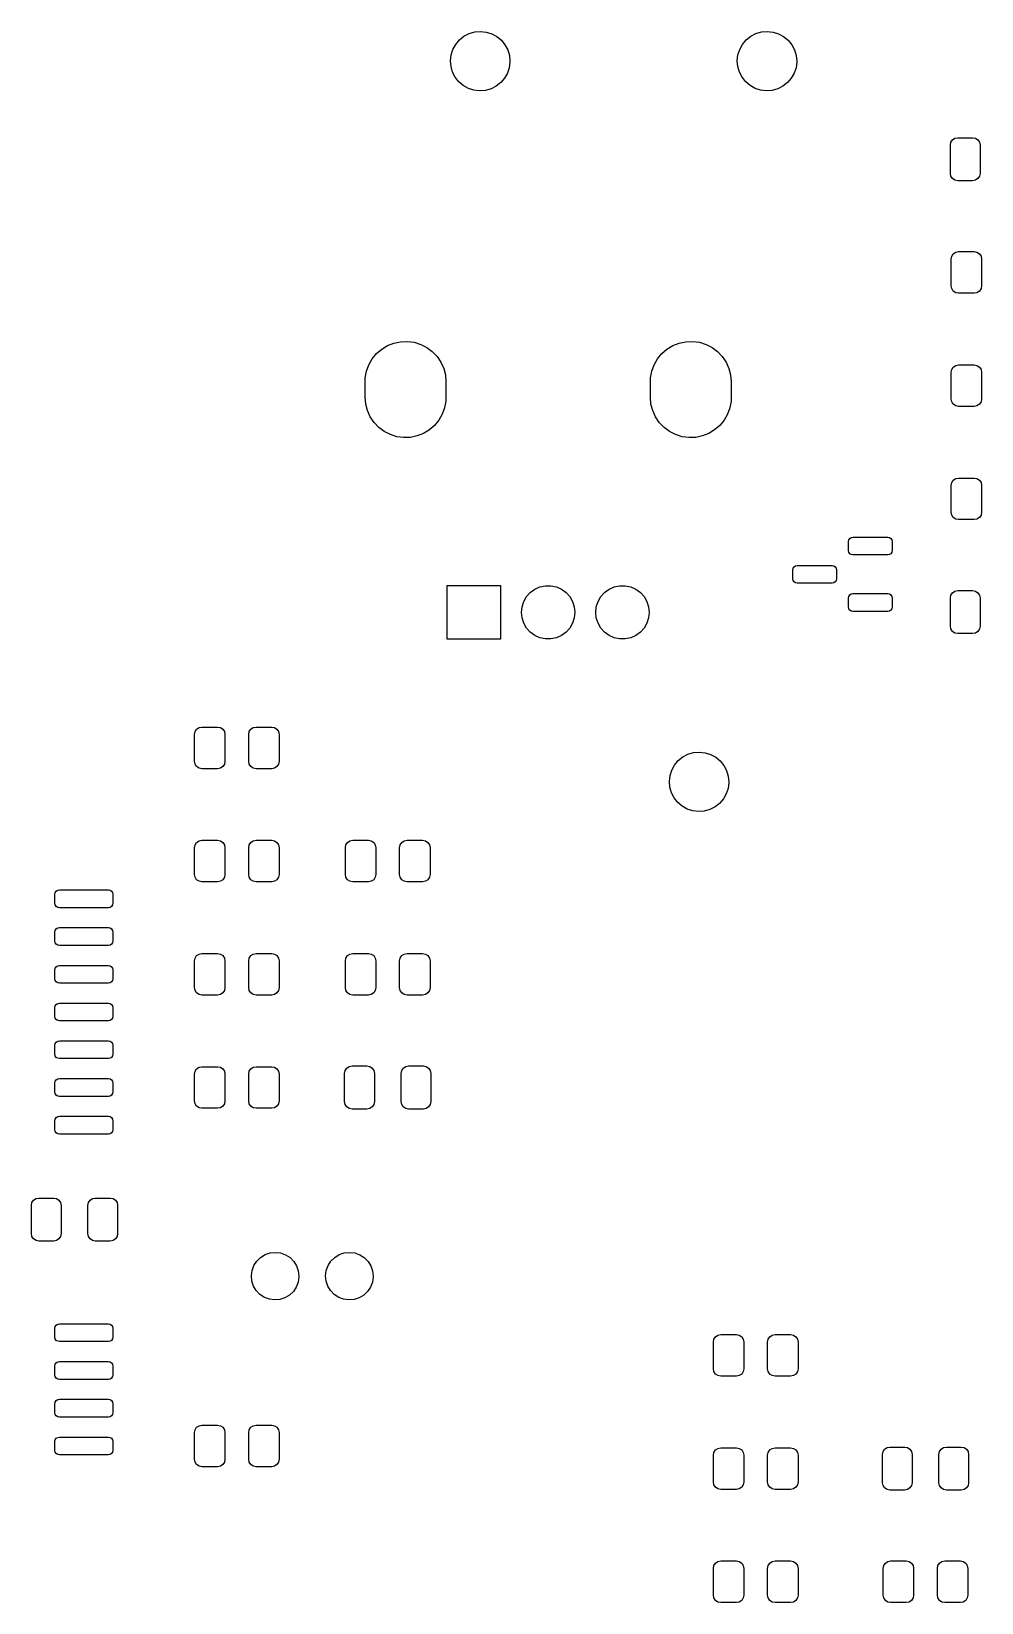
# Model space of a CAD drawing. Extents: x 125 to 290, y -245 to -37.
# Drawn here: x 215.5 to 247.5, y -89.5 to -36.6 of the extents above; entities that cross this region are included whole.
import ezdxf

# ---------------------------------------------------------------- set-up
doc = ezdxf.new("R2010")
doc.units = 0
doc.layers.add('BLACK', color=7, linetype='CONTINUOUS')

msp = doc.modelspace()

# ---------------------------------------------------------------- linework, layer by layer
at = {"layer": 'BLACK', "linetype": 'CONTINUOUS'}
for p, q in [((229.807, -37.027), (229.932, -36.8775)), ((229.932, -36.8775), (230.084, -36.7552)), ((230.084, -36.7552), (230.257, -36.6648)), ((230.257, -36.6648), (230.445, -36.6097)), ((230.445, -36.6097), (230.639, -36.592)), ((230.639, -36.592), (230.833, -36.6124)), ((230.833, -36.6124), (231.02, -36.6701)), ((231.02, -36.6701), (231.191, -36.763)), ((231.191, -36.763), (231.342, -36.8874)), ((231.342, -36.8874), (231.465, -37.0386)), ((239.459, -37.027), (239.584, -36.8775)), ((239.584, -36.8775), (239.736, -36.7552)), ((239.736, -36.7552), (239.909, -36.6648)), ((239.909, -36.6648), (240.097, -36.6097)), ((240.097, -36.6097), (240.291, -36.592)), ((240.291, -36.592), (240.485, -36.6124)), ((240.485, -36.6124), (240.672, -36.6701)), ((240.672, -36.6701), (240.843, -36.763)), ((240.843, -36.763), (240.994, -36.8874)), ((240.994, -36.8874), (241.117, -37.0386)), ((229.632, -37.578), (229.654, -37.3841)), ((229.654, -37.3841), (229.713, -37.1981)), ((229.713, -37.1981), (229.807, -37.027)), ((231.465, -37.0386), (231.557, -37.2109)), ((231.557, -37.2109), (231.613, -37.3978)), ((231.613, -37.3978), (231.632, -37.592)), ((239.284, -37.578), (239.306, -37.3841)), ((239.306, -37.3841), (239.365, -37.1981)), ((239.365, -37.1981), (239.459, -37.027)), ((241.117, -37.0386), (241.209, -37.2109)), ((241.209, -37.2109), (241.265, -37.3978)), ((241.265, -37.3978), (241.284, -37.592)), ((229.648, -37.7725), (229.632, -37.578)), ((229.702, -37.9601), (229.648, -37.7725)), ((229.791, -38.1337), (229.702, -37.9601)), ((231.546, -37.9987), (231.449, -38.1684)), ((231.607, -37.8135), (231.546, -37.9987)), ((231.632, -37.6199), (231.607, -37.8135)), ((231.632, -37.592), (231.632, -37.6199)), ((239.3, -37.7725), (239.284, -37.578)), ((239.354, -37.9601), (239.3, -37.7725)), ((239.443, -38.1337), (239.354, -37.9601)), ((241.198, -37.9987), (241.101, -38.1684)), ((241.259, -37.8135), (241.198, -37.9987)), ((241.284, -37.6199), (241.259, -37.8135)), ((241.284, -37.592), (241.284, -37.6199)), ((229.913, -38.2867), (229.791, -38.1337)), ((230.061, -38.4131), (229.913, -38.2867)), ((230.232, -38.5084), (230.061, -38.4131)), ((230.417, -38.5687), (230.232, -38.5084)), ((230.611, -38.5918), (230.417, -38.5687)), ((230.806, -38.5768), (230.611, -38.5918)), ((230.994, -38.5243), (230.806, -38.5768)), ((231.168, -38.4363), (230.994, -38.5243)), ((231.322, -38.3162), (231.168, -38.4363)), ((231.449, -38.1684), (231.322, -38.3162)), ((239.565, -38.2867), (239.443, -38.1337)), ((239.713, -38.4131), (239.565, -38.2867)), ((239.884, -38.5084), (239.713, -38.4131)), ((240.069, -38.5687), (239.884, -38.5084)), ((240.263, -38.5918), (240.069, -38.5687)), ((240.458, -38.5768), (240.263, -38.5918)), ((240.646, -38.5243), (240.458, -38.5768)), ((240.82, -38.4363), (240.646, -38.5243)), ((240.974, -38.3162), (240.82, -38.4363)), ((241.101, -38.1684), (240.974, -38.3162)), ((246.527, -40.2422), (246.608, -40.188)), ((246.608, -40.188), (246.704, -40.169)), ((246.704, -40.169), (247.204, -40.169)), ((247.204, -40.169), (247.3, -40.188)), ((247.3, -40.188), (247.381, -40.2422)), ((246.454, -40.419), (246.473, -40.3233)), ((246.454, -41.369), (246.454, -40.419)), ((246.473, -40.3233), (246.527, -40.2422)), ((247.381, -40.2422), (247.435, -40.3233)), ((247.435, -40.3233), (247.454, -40.419)), ((247.454, -40.419), (247.454, -41.369)), ((246.473, -41.4647), (246.454, -41.369)), ((246.527, -41.5458), (246.473, -41.4647)), ((246.608, -41.6), (246.527, -41.5458)), ((246.704, -41.619), (246.608, -41.6)), ((247.204, -41.619), (246.704, -41.619)), ((247.3, -41.6), (247.204, -41.619)), ((247.381, -41.5458), (247.3, -41.6)), ((247.435, -41.4647), (247.381, -41.5458)), ((247.454, -41.369), (247.435, -41.4647)), ((246.479, -44.254), (246.498, -44.1583)), ((246.479, -45.154), (246.479, -44.254)), ((246.498, -44.1583), (246.552, -44.0772)), ((246.552, -44.0772), (246.633, -44.023)), ((246.633, -44.023), (246.729, -44.004)), ((246.729, -44.004), (247.254, -44.004)), ((247.254, -44.004), (247.35, -44.023)), ((247.35, -44.023), (247.431, -44.0772)), ((247.431, -44.0772), (247.485, -44.1583)), ((247.485, -44.1583), (247.504, -44.254)), ((247.504, -44.254), (247.504, -45.154)), ((246.498, -45.2497), (246.479, -45.154)), ((246.552, -45.3308), (246.498, -45.2497)), ((246.633, -45.385), (246.552, -45.3308)), ((246.729, -45.404), (246.633, -45.385)), ((247.254, -45.404), (246.729, -45.404)), ((247.35, -45.385), (247.254, -45.404)), ((247.431, -45.3308), (247.35, -45.385)), ((247.485, -45.2497), (247.431, -45.3308)), ((247.504, -45.154), (247.485, -45.2497)), ((227.727, -47.0814), (227.952, -47.0341)), ((227.952, -47.0341), (228.182, -47.0255)), ((228.182, -47.0255), (228.41, -47.0557)), ((228.41, -47.0557), (228.63, -47.1239)), ((237.327, -47.0814), (237.552, -47.0341)), ((237.552, -47.0341), (237.782, -47.0255)), ((237.782, -47.0255), (238.01, -47.0557)), ((238.01, -47.0557), (238.23, -47.1239)), ((226.997, -47.6137), (227.143, -47.4359)), ((227.143, -47.4359), (227.317, -47.2851)), ((227.317, -47.2851), (227.513, -47.1658)), ((227.513, -47.1658), (227.727, -47.0814)), ((228.63, -47.1239), (228.835, -47.2281)), ((228.835, -47.2281), (229.019, -47.3654)), ((229.019, -47.3654), (229.178, -47.5318)), ((229.178, -47.5318), (229.306, -47.7226)), ((236.597, -47.6137), (236.743, -47.4359)), ((236.743, -47.4359), (236.917, -47.2851)), ((236.917, -47.2851), (237.113, -47.1658)), ((237.113, -47.1658), (237.327, -47.0814)), ((238.23, -47.1239), (238.435, -47.2281)), ((238.435, -47.2281), (238.619, -47.3654)), ((238.619, -47.3654), (238.778, -47.5318)), ((238.778, -47.5318), (238.906, -47.7226)), ((226.764, -48.256), (226.805, -48.0297)), ((226.805, -48.0297), (226.883, -47.8135)), ((226.883, -47.8135), (226.997, -47.6137)), ((229.306, -47.7226), (229.401, -47.9323)), ((229.401, -47.9323), (229.459, -48.1549)), ((236.364, -48.256), (236.405, -48.0297)), ((236.405, -48.0297), (236.483, -47.8135)), ((236.483, -47.8135), (236.597, -47.6137)), ((238.906, -47.7226), (239.001, -47.9323)), ((239.001, -47.9323), (239.059, -48.1549)), ((246.479, -48.064), (246.498, -47.9683)), ((246.479, -48.964), (246.479, -48.064)), ((246.498, -47.9683), (246.552, -47.8872)), ((246.552, -47.8872), (246.633, -47.833)), ((246.633, -47.833), (246.729, -47.814)), ((246.729, -47.814), (247.254, -47.814)), ((247.254, -47.814), (247.35, -47.833)), ((247.35, -47.833), (247.431, -47.8872)), ((247.431, -47.8872), (247.485, -47.9683)), ((247.485, -47.9683), (247.504, -48.064)), ((247.504, -48.064), (247.504, -48.964)), ((226.758, -48.384), (226.764, -48.256)), ((226.758, -48.904), (226.758, -48.384)), ((229.459, -48.1549), (229.478, -48.384)), ((229.478, -48.384), (229.478, -48.904)), ((236.358, -48.384), (236.364, -48.256)), ((236.358, -48.904), (236.358, -48.384)), ((239.059, -48.1549), (239.078, -48.384)), ((239.078, -48.384), (239.078, -48.904)), ((226.777, -49.1331), (226.758, -48.904)), ((226.835, -49.3557), (226.777, -49.1331)), ((229.472, -49.032), (229.431, -49.2583)), ((229.478, -48.904), (229.472, -49.032)), ((236.377, -49.1331), (236.358, -48.904)), ((236.435, -49.3557), (236.377, -49.1331)), ((239.072, -49.032), (239.031, -49.2583)), ((239.078, -48.904), (239.072, -49.032)), ((246.498, -49.0597), (246.479, -48.964)), ((246.552, -49.1408), (246.498, -49.0597)), ((246.633, -49.195), (246.552, -49.1408)), ((247.431, -49.1408), (247.35, -49.195)), ((247.485, -49.0597), (247.431, -49.1408)), ((247.504, -48.964), (247.485, -49.0597)), ((226.93, -49.5654), (226.835, -49.3557)), ((227.058, -49.7562), (226.93, -49.5654)), ((229.239, -49.6743), (229.093, -49.8521)), ((229.353, -49.4745), (229.239, -49.6743)), ((229.431, -49.2583), (229.353, -49.4745)), ((236.53, -49.5654), (236.435, -49.3557)), ((236.658, -49.7562), (236.53, -49.5654)), ((238.839, -49.6743), (238.693, -49.8521)), ((238.953, -49.4745), (238.839, -49.6743)), ((239.031, -49.2583), (238.953, -49.4745)), ((246.729, -49.214), (246.633, -49.195)), ((247.254, -49.214), (246.729, -49.214)), ((247.35, -49.195), (247.254, -49.214)), ((227.217, -49.9226), (227.058, -49.7562)), ((227.401, -50.0599), (227.217, -49.9226)), ((227.606, -50.1641), (227.401, -50.0599)), ((227.826, -50.2323), (227.606, -50.1641)), ((228.054, -50.2625), (227.826, -50.2323)), ((228.509, -50.2066), (228.284, -50.2539)), ((228.723, -50.1222), (228.509, -50.2066)), ((228.919, -50.0029), (228.723, -50.1222)), ((229.093, -49.8521), (228.919, -50.0029)), ((236.817, -49.9226), (236.658, -49.7562)), ((237.001, -50.0599), (236.817, -49.9226)), ((237.206, -50.1641), (237.001, -50.0599)), ((237.426, -50.2323), (237.206, -50.1641)), ((237.654, -50.2625), (237.426, -50.2323)), ((238.109, -50.2066), (237.884, -50.2539)), ((238.323, -50.1222), (238.109, -50.2066)), ((238.519, -50.0029), (238.323, -50.1222)), ((238.693, -49.8521), (238.519, -50.0029)), ((228.284, -50.2539), (228.054, -50.2625)), ((237.884, -50.2539), (237.654, -50.2625)), ((246.479, -51.874), (246.498, -51.7783)), ((246.498, -51.7783), (246.552, -51.6972)), ((246.552, -51.6972), (246.633, -51.643)), ((246.633, -51.643), (246.729, -51.624)), ((246.729, -51.624), (247.254, -51.624)), ((247.254, -51.624), (247.35, -51.643)), ((247.35, -51.643), (247.431, -51.6972)), ((247.431, -51.6972), (247.485, -51.7783)), ((247.485, -51.7783), (247.504, -51.874)), ((246.479, -52.774), (246.479, -51.874)), ((247.504, -51.874), (247.504, -52.774)), ((246.498, -52.8697), (246.479, -52.774)), ((246.552, -52.9508), (246.498, -52.8697)), ((247.485, -52.8697), (247.431, -52.9508)), ((247.504, -52.774), (247.485, -52.8697)), ((246.633, -53.005), (246.552, -52.9508)), ((246.729, -53.024), (246.633, -53.005)), ((247.254, -53.024), (246.729, -53.024)), ((247.35, -53.005), (247.254, -53.024)), ((247.431, -52.9508), (247.35, -53.005)), ((243.024, -53.764), (243.035, -53.7066)), ((243.024, -54.064), (243.024, -53.764)), ((243.035, -53.7066), (243.068, -53.6579)), ((243.068, -53.6579), (243.117, -53.6254)), ((243.117, -53.6254), (243.174, -53.614)), ((243.174, -53.614), (244.349, -53.614)), ((244.349, -53.614), (244.406, -53.6254)), ((244.406, -53.6254), (244.455, -53.6579)), ((244.455, -53.6579), (244.488, -53.7066)), ((244.488, -53.7066), (244.499, -53.764)), ((244.499, -53.764), (244.499, -54.064)), ((243.035, -54.1214), (243.024, -54.064)), ((243.068, -54.1701), (243.035, -54.1214)), ((243.117, -54.2026), (243.068, -54.1701)), ((243.174, -54.214), (243.117, -54.2026)), ((244.349, -54.214), (243.174, -54.214)), ((244.406, -54.2026), (244.349, -54.214)), ((244.455, -54.1701), (244.406, -54.2026)), ((244.488, -54.1214), (244.455, -54.1701)), ((244.499, -54.064), (244.488, -54.1214)), ((241.149, -54.714), (241.16, -54.6566)), ((241.149, -55.014), (241.149, -54.714)), ((241.16, -54.6566), (241.193, -54.6079)), ((241.193, -54.6079), (241.242, -54.5754)), ((241.242, -54.5754), (241.299, -54.564)), ((241.299, -54.564), (242.474, -54.564)), ((242.474, -54.564), (242.531, -54.5754)), ((242.531, -54.5754), (242.58, -54.6079)), ((242.58, -54.6079), (242.613, -54.6566)), ((242.613, -54.6566), (242.624, -54.714)), ((242.624, -54.714), (242.624, -55.014)), ((229.518, -57.044), (229.518, -55.244)), ((229.518, -55.244), (231.318, -55.244)), ((231.318, -55.244), (231.318, -57.044)), ((232.19, -55.615), (232.316, -55.4752)), ((232.316, -55.4752), (232.468, -55.3646)), ((232.468, -55.3646), (232.64, -55.288)), ((232.64, -55.288), (232.824, -55.2489)), ((232.824, -55.2489), (233.012, -55.2489)), ((233.012, -55.2489), (233.196, -55.288)), ((233.196, -55.288), (233.368, -55.3646)), ((233.368, -55.3646), (233.52, -55.4752)), ((233.52, -55.4752), (233.646, -55.615)), ((234.69, -55.615), (234.816, -55.4752)), ((234.816, -55.4752), (234.968, -55.3646)), ((234.968, -55.3646), (235.14, -55.288)), ((235.14, -55.288), (235.324, -55.2489)), ((235.324, -55.2489), (235.512, -55.2489)), ((235.512, -55.2489), (235.696, -55.288)), ((235.696, -55.288), (235.868, -55.3646)), ((235.868, -55.3646), (236.02, -55.4752)), ((236.02, -55.4752), (236.146, -55.615)), ((241.16, -55.0714), (241.149, -55.014)), ((241.193, -55.1201), (241.16, -55.0714)), ((241.242, -55.1526), (241.193, -55.1201)), ((241.299, -55.164), (241.242, -55.1526)), ((242.474, -55.164), (241.299, -55.164)), ((242.531, -55.1526), (242.474, -55.164)), ((242.58, -55.1201), (242.531, -55.1526)), ((242.613, -55.0714), (242.58, -55.1201)), ((242.624, -55.014), (242.613, -55.0714)), ((243.117, -55.5254), (243.174, -55.514)), ((243.174, -55.514), (244.349, -55.514)), ((244.349, -55.514), (244.406, -55.5254)), ((246.473, -55.5633), (246.527, -55.4822)), ((246.527, -55.4822), (246.608, -55.428)), ((246.608, -55.428), (246.704, -55.409)), ((246.704, -55.409), (247.204, -55.409)), ((247.204, -55.409), (247.3, -55.428)), ((247.3, -55.428), (247.381, -55.4822)), ((247.381, -55.4822), (247.435, -55.5633)), ((232.018, -56.144), (232.038, -55.9569)), ((232.038, -55.9569), (232.096, -55.7779)), ((232.096, -55.7779), (232.19, -55.615)), ((233.646, -55.615), (233.74, -55.7779)), ((233.74, -55.7779), (233.798, -55.9569)), ((233.798, -55.9569), (233.818, -56.144)), ((234.518, -56.144), (234.538, -55.9569)), ((234.538, -55.9569), (234.596, -55.7779)), ((234.596, -55.7779), (234.69, -55.615)), ((236.146, -55.615), (236.24, -55.7779)), ((236.24, -55.7779), (236.298, -55.9569)), ((236.298, -55.9569), (236.318, -56.144)), ((243.024, -55.664), (243.035, -55.6066)), ((243.024, -55.964), (243.024, -55.664)), ((243.035, -56.0214), (243.024, -55.964)), ((243.035, -55.6066), (243.068, -55.5579)), ((243.068, -56.0701), (243.035, -56.0214)), ((243.068, -55.5579), (243.117, -55.5254)), ((244.406, -55.5254), (244.455, -55.5579)), ((244.455, -55.5579), (244.488, -55.6066)), ((244.488, -56.0214), (244.455, -56.0701)), ((244.488, -55.6066), (244.499, -55.664)), ((244.499, -55.964), (244.488, -56.0214)), ((244.499, -55.664), (244.499, -55.964)), ((246.454, -55.659), (246.473, -55.5633)), ((246.454, -56.609), (246.454, -55.659)), ((247.435, -55.5633), (247.454, -55.659)), ((247.454, -55.659), (247.454, -56.609)), ((232.038, -56.3311), (232.018, -56.144)), ((232.096, -56.5101), (232.038, -56.3311)), ((232.19, -56.673), (232.096, -56.5101)), ((233.74, -56.5101), (233.646, -56.673)), ((233.798, -56.3311), (233.74, -56.5101)), ((233.818, -56.144), (233.798, -56.3311)), ((234.538, -56.3311), (234.518, -56.144)), ((234.596, -56.5101), (234.538, -56.3311)), ((234.69, -56.673), (234.596, -56.5101)), ((236.24, -56.5101), (236.146, -56.673)), ((236.298, -56.3311), (236.24, -56.5101)), ((236.318, -56.144), (236.298, -56.3311)), ((243.117, -56.1026), (243.068, -56.0701)), ((243.174, -56.114), (243.117, -56.1026)), ((244.349, -56.114), (243.174, -56.114)), ((244.406, -56.1026), (244.349, -56.114)), ((244.455, -56.0701), (244.406, -56.1026)), ((231.318, -57.044), (229.518, -57.044)), ((232.316, -56.8128), (232.19, -56.673)), ((232.468, -56.9234), (232.316, -56.8128)), ((232.64, -57), (232.468, -56.9234)), ((232.824, -57.0391), (232.64, -57)), ((233.012, -57.0391), (232.824, -57.0391)), ((233.196, -57), (233.012, -57.0391)), ((233.368, -56.9234), (233.196, -57)), ((233.52, -56.8128), (233.368, -56.9234)), ((233.646, -56.673), (233.52, -56.8128)), ((234.816, -56.8128), (234.69, -56.673)), ((234.968, -56.9234), (234.816, -56.8128)), ((235.14, -57), (234.968, -56.9234)), ((235.324, -57.0391), (235.14, -57)), ((235.512, -57.0391), (235.324, -57.0391)), ((235.696, -57), (235.512, -57.0391)), ((235.868, -56.9234), (235.696, -57)), ((236.02, -56.8128), (235.868, -56.9234)), ((236.146, -56.673), (236.02, -56.8128)), ((246.473, -56.7047), (246.454, -56.609)), ((246.527, -56.7858), (246.473, -56.7047)), ((246.608, -56.84), (246.527, -56.7858)), ((246.704, -56.859), (246.608, -56.84)), ((247.204, -56.859), (246.704, -56.859)), ((247.3, -56.84), (247.204, -56.859)), ((247.381, -56.7858), (247.3, -56.84)), ((247.435, -56.7047), (247.381, -56.7858)), ((247.454, -56.609), (247.435, -56.7047)), ((221.014, -60.256), (221.033, -60.1603)), ((221.014, -61.156), (221.014, -60.256)), ((221.033, -60.1603), (221.087, -60.0792)), ((221.087, -60.0792), (221.168, -60.025)), ((221.168, -60.025), (221.264, -60.006)), ((221.264, -60.006), (221.789, -60.006)), ((221.789, -60.006), (221.885, -60.025)), ((221.885, -60.025), (221.966, -60.0792)), ((221.966, -60.0792), (222.02, -60.1603)), ((222.02, -60.1603), (222.039, -60.256)), ((222.039, -60.256), (222.039, -61.156)), ((222.839, -60.256), (222.858, -60.1603)), ((222.839, -61.156), (222.839, -60.256)), ((222.858, -60.1603), (222.912, -60.0792)), ((222.912, -60.0792), (222.993, -60.025)), ((222.993, -60.025), (223.089, -60.006)), ((223.089, -60.006), (223.614, -60.006)), ((223.614, -60.006), (223.71, -60.025)), ((223.71, -60.025), (223.791, -60.0792)), ((223.791, -60.0792), (223.845, -60.1603)), ((223.845, -60.1603), (223.864, -60.256)), ((223.864, -60.256), (223.864, -61.156)), ((221.033, -61.2517), (221.014, -61.156)), ((221.087, -61.3328), (221.033, -61.2517)), ((221.168, -61.387), (221.087, -61.3328)), ((221.966, -61.3328), (221.885, -61.387)), ((222.02, -61.2517), (221.966, -61.3328)), ((222.039, -61.156), (222.02, -61.2517)), ((222.858, -61.2517), (222.839, -61.156)), ((222.912, -61.3328), (222.858, -61.2517)), ((222.993, -61.387), (222.912, -61.3328)), ((223.791, -61.3328), (223.71, -61.387)), ((223.845, -61.2517), (223.791, -61.3328)), ((223.864, -61.156), (223.845, -61.2517)), ((237.079, -61.4551), (237.173, -61.284)), ((237.173, -61.284), (237.298, -61.1345)), ((237.298, -61.1345), (237.45, -61.0122)), ((237.45, -61.0122), (237.623, -60.9218)), ((237.623, -60.9218), (237.811, -60.8667)), ((237.811, -60.8667), (238.005, -60.849)), ((238.005, -60.849), (238.199, -60.8694)), ((238.199, -60.8694), (238.386, -60.9271)), ((238.386, -60.9271), (238.557, -61.02)), ((238.557, -61.02), (238.708, -61.1444)), ((238.708, -61.1444), (238.831, -61.2956)), ((238.831, -61.2956), (238.923, -61.4679)), ((221.264, -61.406), (221.168, -61.387)), ((221.789, -61.406), (221.264, -61.406)), ((221.885, -61.387), (221.789, -61.406)), ((223.089, -61.406), (222.993, -61.387)), ((223.614, -61.406), (223.089, -61.406)), ((223.71, -61.387), (223.614, -61.406)), ((236.998, -61.835), (237.02, -61.6411)), ((237.014, -62.0295), (236.998, -61.835)), ((237.02, -61.6411), (237.079, -61.4551)), ((238.923, -61.4679), (238.979, -61.6548)), ((238.979, -61.6548), (238.998, -61.849)), ((238.998, -61.849), (238.998, -61.8769)), ((237.068, -62.2171), (237.014, -62.0295)), ((237.157, -62.3907), (237.068, -62.2171)), ((237.279, -62.5437), (237.157, -62.3907)), ((238.912, -62.2557), (238.815, -62.4254)), ((238.973, -62.0705), (238.912, -62.2557)), ((238.998, -61.8769), (238.973, -62.0705)), ((237.427, -62.6701), (237.279, -62.5437)), ((237.598, -62.7654), (237.427, -62.6701)), ((237.783, -62.8257), (237.598, -62.7654)), ((237.977, -62.8488), (237.783, -62.8257)), ((238.172, -62.8338), (237.977, -62.8488)), ((238.36, -62.7813), (238.172, -62.8338)), ((238.534, -62.6933), (238.36, -62.7813)), ((238.688, -62.5732), (238.534, -62.6933)), ((238.815, -62.4254), (238.688, -62.5732)), ((221.014, -64.066), (221.033, -63.9703)), ((221.033, -63.9703), (221.087, -63.8892)), ((221.087, -63.8892), (221.168, -63.835)), ((221.168, -63.835), (221.264, -63.816)), ((221.264, -63.816), (221.789, -63.816)), ((221.789, -63.816), (221.885, -63.835)), ((221.885, -63.835), (221.966, -63.8892)), ((221.966, -63.8892), (222.02, -63.9703)), ((222.02, -63.9703), (222.039, -64.066)), ((222.839, -64.066), (222.858, -63.9703)), ((222.858, -63.9703), (222.912, -63.8892)), ((222.912, -63.8892), (222.993, -63.835)), ((222.993, -63.835), (223.089, -63.816)), ((223.089, -63.816), (223.614, -63.816)), ((223.614, -63.816), (223.71, -63.835)), ((223.71, -63.835), (223.791, -63.8892)), ((223.791, -63.8892), (223.845, -63.9703)), ((223.845, -63.9703), (223.864, -64.066)), ((226.094, -64.066), (226.113, -63.9703)), ((226.113, -63.9703), (226.167, -63.8892)), ((226.167, -63.8892), (226.248, -63.835)), ((226.248, -63.835), (226.344, -63.816)), ((226.344, -63.816), (226.869, -63.816)), ((226.869, -63.816), (226.965, -63.835)), ((226.965, -63.835), (227.046, -63.8892)), ((227.046, -63.8892), (227.1, -63.9703)), ((227.1, -63.9703), (227.119, -64.066)), ((227.919, -64.066), (227.938, -63.9703)), ((227.938, -63.9703), (227.992, -63.8892)), ((227.992, -63.8892), (228.073, -63.835)), ((228.073, -63.835), (228.169, -63.816)), ((228.169, -63.816), (228.694, -63.816)), ((228.694, -63.816), (228.79, -63.835)), ((228.79, -63.835), (228.871, -63.8892)), ((228.871, -63.8892), (228.925, -63.9703)), ((228.925, -63.9703), (228.944, -64.066)), ((221.014, -64.966), (221.014, -64.066)), ((222.039, -64.066), (222.039, -64.966)), ((222.839, -64.966), (222.839, -64.066)), ((223.864, -64.066), (223.864, -64.966)), ((226.094, -64.966), (226.094, -64.066)), ((227.119, -64.066), (227.119, -64.966)), ((227.919, -64.966), (227.919, -64.066)), ((228.944, -64.066), (228.944, -64.966)), ((221.033, -65.0617), (221.014, -64.966)), ((222.039, -64.966), (222.02, -65.0617)), ((222.858, -65.0617), (222.839, -64.966)), ((223.864, -64.966), (223.845, -65.0617)), ((226.113, -65.0617), (226.094, -64.966)), ((227.119, -64.966), (227.1, -65.0617)), ((227.938, -65.0617), (227.919, -64.966)), ((228.944, -64.966), (228.925, -65.0617)), ((216.33, -65.5786), (216.363, -65.5299)), ((216.363, -65.5299), (216.412, -65.4974)), ((216.412, -65.4974), (216.469, -65.486)), ((216.469, -65.486), (218.119, -65.486)), ((218.119, -65.486), (218.176, -65.4974)), ((218.176, -65.4974), (218.225, -65.5299)), ((218.225, -65.5299), (218.258, -65.5786)), ((221.087, -65.1428), (221.033, -65.0617)), ((221.168, -65.197), (221.087, -65.1428)), ((221.264, -65.216), (221.168, -65.197)), ((221.789, -65.216), (221.264, -65.216)), ((221.885, -65.197), (221.789, -65.216)), ((221.966, -65.1428), (221.885, -65.197)), ((222.02, -65.0617), (221.966, -65.1428)), ((222.912, -65.1428), (222.858, -65.0617)), ((222.993, -65.197), (222.912, -65.1428)), ((223.089, -65.216), (222.993, -65.197)), ((223.614, -65.216), (223.089, -65.216)), ((223.71, -65.197), (223.614, -65.216)), ((223.791, -65.1428), (223.71, -65.197)), ((223.845, -65.0617), (223.791, -65.1428)), ((226.167, -65.1428), (226.113, -65.0617)), ((226.248, -65.197), (226.167, -65.1428)), ((226.344, -65.216), (226.248, -65.197)), ((226.869, -65.216), (226.344, -65.216)), ((226.965, -65.197), (226.869, -65.216)), ((227.046, -65.1428), (226.965, -65.197)), ((227.1, -65.0617), (227.046, -65.1428)), ((227.992, -65.1428), (227.938, -65.0617)), ((228.073, -65.197), (227.992, -65.1428)), ((228.169, -65.216), (228.073, -65.197)), ((228.694, -65.216), (228.169, -65.216)), ((228.79, -65.197), (228.694, -65.216)), ((228.871, -65.1428), (228.79, -65.197)), ((228.925, -65.0617), (228.871, -65.1428)), ((216.319, -65.636), (216.33, -65.5786)), ((216.319, -65.936), (216.319, -65.636)), ((216.33, -65.9934), (216.319, -65.936)), ((216.363, -66.0421), (216.33, -65.9934)), ((216.412, -66.0746), (216.363, -66.0421)), ((216.469, -66.086), (216.412, -66.0746)), ((218.119, -66.086), (216.469, -66.086)), ((218.176, -66.0746), (218.119, -66.086)), ((218.225, -66.0421), (218.176, -66.0746)), ((218.258, -65.9934), (218.225, -66.0421)), ((218.258, -65.5786), (218.269, -65.636)), ((218.269, -65.936), (218.258, -65.9934)), ((218.269, -65.636), (218.269, -65.936)), ((216.319, -66.906), (216.33, -66.8486)), ((216.319, -67.206), (216.319, -66.906)), ((216.33, -66.8486), (216.363, -66.7999)), ((216.363, -66.7999), (216.412, -66.7674)), ((216.412, -66.7674), (216.469, -66.756)), ((216.469, -66.756), (218.119, -66.756)), ((218.119, -66.756), (218.176, -66.7674)), ((218.176, -66.7674), (218.225, -66.7999)), ((218.225, -66.7999), (218.258, -66.8486)), ((218.258, -66.8486), (218.269, -66.906)), ((218.269, -66.906), (218.269, -67.206)), ((216.33, -67.2634), (216.319, -67.206)), ((216.363, -67.3121), (216.33, -67.2634)), ((216.412, -67.3446), (216.363, -67.3121)), ((216.469, -67.356), (216.412, -67.3446)), ((218.119, -67.356), (216.469, -67.356)), ((218.176, -67.3446), (218.119, -67.356)), ((218.225, -67.3121), (218.176, -67.3446)), ((218.258, -67.2634), (218.225, -67.3121)), ((218.269, -67.206), (218.258, -67.2634)), ((221.087, -67.6992), (221.168, -67.645)), ((221.168, -67.645), (221.264, -67.626)), ((221.264, -67.626), (221.789, -67.626)), ((221.789, -67.626), (221.885, -67.645)), ((221.885, -67.645), (221.966, -67.6992)), ((222.912, -67.6992), (222.993, -67.645)), ((222.993, -67.645), (223.089, -67.626)), ((223.089, -67.626), (223.614, -67.626)), ((223.614, -67.626), (223.71, -67.645)), ((223.71, -67.645), (223.791, -67.6992)), ((226.167, -67.6992), (226.248, -67.645)), ((226.248, -67.645), (226.344, -67.626)), ((226.344, -67.626), (226.869, -67.626)), ((226.869, -67.626), (226.965, -67.645)), ((226.965, -67.645), (227.046, -67.6992)), ((227.992, -67.6992), (228.073, -67.645)), ((228.073, -67.645), (228.169, -67.626)), ((228.169, -67.626), (228.694, -67.626)), ((228.694, -67.626), (228.79, -67.645)), ((228.79, -67.645), (228.871, -67.6992)), ((216.319, -68.176), (216.33, -68.1186)), ((216.319, -68.476), (216.319, -68.176)), ((216.33, -68.1186), (216.363, -68.0699)), ((216.363, -68.0699), (216.412, -68.0374)), ((216.412, -68.0374), (216.469, -68.026)), ((216.469, -68.026), (218.119, -68.026)), ((218.119, -68.026), (218.176, -68.0374)), ((218.176, -68.0374), (218.225, -68.0699)), ((218.225, -68.0699), (218.258, -68.1186)), ((218.258, -68.1186), (218.269, -68.176)), ((218.269, -68.176), (218.269, -68.476)), ((221.014, -67.876), (221.033, -67.7803)), ((221.014, -68.776), (221.014, -67.876)), ((221.033, -67.7803), (221.087, -67.6992)), ((221.966, -67.6992), (222.02, -67.7803)), ((222.02, -67.7803), (222.039, -67.876)), ((222.039, -67.876), (222.039, -68.776)), ((222.839, -67.876), (222.858, -67.7803)), ((222.839, -68.776), (222.839, -67.876)), ((222.858, -67.7803), (222.912, -67.6992)), ((223.791, -67.6992), (223.845, -67.7803)), ((223.845, -67.7803), (223.864, -67.876)), ((223.864, -67.876), (223.864, -68.776)), ((226.094, -67.876), (226.113, -67.7803)), ((226.094, -68.776), (226.094, -67.876)), ((226.113, -67.7803), (226.167, -67.6992)), ((227.046, -67.6992), (227.1, -67.7803)), ((227.1, -67.7803), (227.119, -67.876)), ((227.119, -67.876), (227.119, -68.776)), ((227.919, -67.876), (227.938, -67.7803)), ((227.919, -68.776), (227.919, -67.876)), ((227.938, -67.7803), (227.992, -67.6992)), ((228.871, -67.6992), (228.925, -67.7803)), ((228.925, -67.7803), (228.944, -67.876)), ((228.944, -67.876), (228.944, -68.776)), ((216.33, -68.5334), (216.319, -68.476)), ((216.363, -68.5821), (216.33, -68.5334)), ((216.412, -68.6146), (216.363, -68.5821)), ((216.469, -68.626), (216.412, -68.6146)), ((218.119, -68.626), (216.469, -68.626)), ((218.176, -68.6146), (218.119, -68.626)), ((218.225, -68.5821), (218.176, -68.6146)), ((218.258, -68.5334), (218.225, -68.5821)), ((218.269, -68.476), (218.258, -68.5334)), ((221.033, -68.8717), (221.014, -68.776)), ((221.087, -68.9528), (221.033, -68.8717)), ((221.168, -69.007), (221.087, -68.9528)), ((221.264, -69.026), (221.168, -69.007)), ((221.789, -69.026), (221.264, -69.026)), ((221.885, -69.007), (221.789, -69.026)), ((221.966, -68.9528), (221.885, -69.007)), ((222.02, -68.8717), (221.966, -68.9528)), ((222.039, -68.776), (222.02, -68.8717)), ((222.858, -68.8717), (222.839, -68.776)), ((222.912, -68.9528), (222.858, -68.8717)), ((222.993, -69.007), (222.912, -68.9528)), ((223.089, -69.026), (222.993, -69.007)), ((223.614, -69.026), (223.089, -69.026)), ((223.71, -69.007), (223.614, -69.026)), ((223.791, -68.9528), (223.71, -69.007)), ((223.845, -68.8717), (223.791, -68.9528)), ((223.864, -68.776), (223.845, -68.8717)), ((226.113, -68.8717), (226.094, -68.776)), ((226.167, -68.9528), (226.113, -68.8717)), ((226.248, -69.007), (226.167, -68.9528)), ((226.344, -69.026), (226.248, -69.007)), ((226.869, -69.026), (226.344, -69.026)), ((226.965, -69.007), (226.869, -69.026)), ((227.046, -68.9528), (226.965, -69.007)), ((227.1, -68.8717), (227.046, -68.9528)), ((227.119, -68.776), (227.1, -68.8717)), ((227.938, -68.8717), (227.919, -68.776)), ((227.992, -68.9528), (227.938, -68.8717)), ((228.073, -69.007), (227.992, -68.9528)), ((228.169, -69.026), (228.073, -69.007)), ((228.694, -69.026), (228.169, -69.026)), ((228.79, -69.007), (228.694, -69.026)), ((228.871, -68.9528), (228.79, -69.007)), ((228.925, -68.8717), (228.871, -68.9528)), ((228.944, -68.776), (228.925, -68.8717)), ((216.319, -69.446), (216.33, -69.3886)), ((216.319, -69.746), (216.319, -69.446)), ((216.33, -69.8034), (216.319, -69.746)), ((216.33, -69.3886), (216.363, -69.3399)), ((216.363, -69.3399), (216.412, -69.3074)), ((216.412, -69.3074), (216.469, -69.296)), ((216.469, -69.296), (218.119, -69.296)), ((218.119, -69.296), (218.176, -69.3074)), ((218.176, -69.3074), (218.225, -69.3399)), ((218.225, -69.3399), (218.258, -69.3886)), ((218.258, -69.3886), (218.269, -69.446)), ((218.269, -69.746), (218.258, -69.8034)), ((218.269, -69.446), (218.269, -69.746)), ((216.363, -69.8521), (216.33, -69.8034)), ((216.412, -69.8846), (216.363, -69.8521)), ((216.469, -69.896), (216.412, -69.8846)), ((218.119, -69.896), (216.469, -69.896)), ((218.176, -69.8846), (218.119, -69.896)), ((218.225, -69.8521), (218.176, -69.8846)), ((218.258, -69.8034), (218.225, -69.8521)), ((216.319, -70.716), (216.33, -70.6586)), ((216.319, -71.016), (216.319, -70.716)), ((216.33, -70.6586), (216.363, -70.6099)), ((216.363, -70.6099), (216.412, -70.5774)), ((216.412, -70.5774), (216.469, -70.566)), ((216.469, -70.566), (218.119, -70.566)), ((218.119, -70.566), (218.176, -70.5774)), ((218.176, -70.5774), (218.225, -70.6099)), ((218.225, -70.6099), (218.258, -70.6586)), ((218.258, -70.6586), (218.269, -70.716)), ((218.269, -70.716), (218.269, -71.016)), ((216.33, -71.0734), (216.319, -71.016)), ((216.363, -71.1221), (216.33, -71.0734)), ((216.412, -71.1546), (216.363, -71.1221)), ((216.469, -71.166), (216.412, -71.1546)), ((218.119, -71.166), (216.469, -71.166)), ((218.176, -71.1546), (218.119, -71.166)), ((218.225, -71.1221), (218.176, -71.1546)), ((218.258, -71.0734), (218.225, -71.1221)), ((218.269, -71.016), (218.258, -71.0734)), ((216.33, -71.9286), (216.363, -71.8799)), ((216.363, -71.8799), (216.412, -71.8474)), ((216.412, -71.8474), (216.469, -71.836)), ((216.469, -71.836), (218.119, -71.836)), ((218.119, -71.836), (218.176, -71.8474)), ((218.176, -71.8474), (218.225, -71.8799)), ((218.225, -71.8799), (218.258, -71.9286)), ((221.014, -71.686), (221.033, -71.5903)), ((221.014, -72.586), (221.014, -71.686)), ((221.033, -71.5903), (221.087, -71.5092)), ((221.087, -71.5092), (221.168, -71.455)), ((221.168, -71.455), (221.264, -71.436)), ((221.264, -71.436), (221.789, -71.436)), ((221.789, -71.436), (221.885, -71.455)), ((221.885, -71.455), (221.966, -71.5092)), ((221.966, -71.5092), (222.02, -71.5903)), ((222.02, -71.5903), (222.039, -71.686)), ((222.039, -71.686), (222.039, -72.586)), ((222.839, -71.686), (222.858, -71.5903)), ((222.839, -72.586), (222.839, -71.686)), ((222.858, -71.5903), (222.912, -71.5092)), ((222.912, -71.5092), (222.993, -71.455)), ((222.993, -71.455), (223.089, -71.436)), ((223.089, -71.436), (223.614, -71.436)), ((223.614, -71.436), (223.71, -71.455)), ((223.71, -71.455), (223.791, -71.5092)), ((223.791, -71.5092), (223.845, -71.5903)), ((223.845, -71.5903), (223.864, -71.686)), ((223.864, -71.686), (223.864, -72.586)), ((226.069, -71.661), (226.088, -71.5653)), ((226.069, -72.611), (226.069, -71.661)), ((226.088, -71.5653), (226.142, -71.4842)), ((226.142, -71.4842), (226.223, -71.43)), ((226.223, -71.43), (226.319, -71.411)), ((226.319, -71.411), (226.819, -71.411)), ((226.819, -71.411), (226.915, -71.43)), ((226.915, -71.43), (226.996, -71.4842)), ((226.996, -71.4842), (227.05, -71.5653)), ((227.05, -71.5653), (227.069, -71.661)), ((227.069, -71.661), (227.069, -72.611)), ((227.969, -71.661), (227.988, -71.5653)), ((227.969, -72.611), (227.969, -71.661)), ((227.988, -71.5653), (228.042, -71.4842)), ((228.042, -71.4842), (228.123, -71.43)), ((228.123, -71.43), (228.219, -71.411)), ((228.219, -71.411), (228.719, -71.411)), ((228.719, -71.411), (228.815, -71.43)), ((228.815, -71.43), (228.896, -71.4842)), ((228.896, -71.4842), (228.95, -71.5653)), ((228.95, -71.5653), (228.969, -71.661)), ((228.969, -71.661), (228.969, -72.611)), ((216.319, -71.986), (216.33, -71.9286)), ((216.319, -72.286), (216.319, -71.986)), ((216.33, -72.3434), (216.319, -72.286)), ((216.363, -72.3921), (216.33, -72.3434)), ((216.412, -72.4246), (216.363, -72.3921)), ((216.469, -72.436), (216.412, -72.4246)), ((218.119, -72.436), (216.469, -72.436)), ((218.176, -72.4246), (218.119, -72.436)), ((218.225, -72.3921), (218.176, -72.4246)), ((218.258, -72.3434), (218.225, -72.3921)), ((218.258, -71.9286), (218.269, -71.986)), ((218.269, -72.286), (218.258, -72.3434)), ((218.269, -71.986), (218.269, -72.286)), ((221.033, -72.6817), (221.014, -72.586)), ((221.087, -72.7628), (221.033, -72.6817)), ((221.168, -72.817), (221.087, -72.7628)), ((221.264, -72.836), (221.168, -72.817)), ((221.789, -72.836), (221.264, -72.836)), ((221.885, -72.817), (221.789, -72.836)), ((221.966, -72.7628), (221.885, -72.817)), ((222.02, -72.6817), (221.966, -72.7628)), ((222.039, -72.586), (222.02, -72.6817)), ((222.858, -72.6817), (222.839, -72.586)), ((222.912, -72.7628), (222.858, -72.6817)), ((222.993, -72.817), (222.912, -72.7628)), ((223.089, -72.836), (222.993, -72.817)), ((223.614, -72.836), (223.089, -72.836)), ((223.71, -72.817), (223.614, -72.836)), ((223.791, -72.7628), (223.71, -72.817)), ((223.845, -72.6817), (223.791, -72.7628)), ((223.864, -72.586), (223.845, -72.6817)), ((226.088, -72.7067), (226.069, -72.611)), ((226.142, -72.7878), (226.088, -72.7067)), ((226.223, -72.842), (226.142, -72.7878)), ((226.319, -72.861), (226.223, -72.842)), ((226.819, -72.861), (226.319, -72.861)), ((226.915, -72.842), (226.819, -72.861)), ((226.996, -72.7878), (226.915, -72.842)), ((227.05, -72.7067), (226.996, -72.7878)), ((227.069, -72.611), (227.05, -72.7067)), ((227.988, -72.7067), (227.969, -72.611)), ((228.042, -72.7878), (227.988, -72.7067)), ((228.123, -72.842), (228.042, -72.7878)), ((228.219, -72.861), (228.123, -72.842)), ((228.719, -72.861), (228.219, -72.861)), ((228.815, -72.842), (228.719, -72.861)), ((228.896, -72.7878), (228.815, -72.842)), ((228.95, -72.7067), (228.896, -72.7878)), ((228.969, -72.611), (228.95, -72.7067)), ((216.319, -73.256), (216.33, -73.1986)), ((216.319, -73.556), (216.319, -73.256)), ((216.33, -73.1986), (216.363, -73.1499)), ((216.363, -73.1499), (216.412, -73.1174)), ((216.412, -73.1174), (216.469, -73.106)), ((216.469, -73.106), (218.119, -73.106)), ((218.119, -73.106), (218.176, -73.1174)), ((218.176, -73.1174), (218.225, -73.1499)), ((218.225, -73.1499), (218.258, -73.1986)), ((218.258, -73.1986), (218.269, -73.256)), ((218.269, -73.256), (218.269, -73.556)), ((216.33, -73.6134), (216.319, -73.556)), ((216.363, -73.6621), (216.33, -73.6134)), ((216.412, -73.6946), (216.363, -73.6621)), ((216.469, -73.706), (216.412, -73.6946)), ((218.119, -73.706), (216.469, -73.706)), ((218.176, -73.6946), (218.119, -73.706)), ((218.225, -73.6621), (218.176, -73.6946)), ((218.258, -73.6134), (218.225, -73.6621)), ((218.269, -73.556), (218.258, -73.6134)), ((215.527, -76.106), (215.546, -76.0103)), ((215.527, -77.056), (215.527, -76.106)), ((215.546, -76.0103), (215.6, -75.9292)), ((215.6, -75.9292), (215.681, -75.875)), ((215.681, -75.875), (215.777, -75.856)), ((215.777, -75.856), (216.277, -75.856)), ((216.277, -75.856), (216.373, -75.875)), ((216.373, -75.875), (216.454, -75.9292)), ((216.454, -75.9292), (216.508, -76.0103)), ((216.508, -76.0103), (216.527, -76.106)), ((216.527, -76.106), (216.527, -77.056)), ((217.427, -76.106), (217.446, -76.0103)), ((217.427, -77.056), (217.427, -76.106)), ((217.446, -76.0103), (217.5, -75.9292)), ((217.5, -75.9292), (217.581, -75.875)), ((217.581, -75.875), (217.677, -75.856)), ((217.677, -75.856), (218.177, -75.856)), ((218.177, -75.856), (218.273, -75.875)), ((218.273, -75.875), (218.354, -75.9292)), ((218.354, -75.9292), (218.408, -76.0103)), ((218.408, -76.0103), (218.427, -76.106)), ((218.427, -76.106), (218.427, -77.056)), ((215.546, -77.1517), (215.527, -77.056)), ((215.6, -77.2328), (215.546, -77.1517)), ((216.508, -77.1517), (216.454, -77.2328)), ((216.527, -77.056), (216.508, -77.1517)), ((217.446, -77.1517), (217.427, -77.056)), ((217.5, -77.2328), (217.446, -77.1517)), ((218.408, -77.1517), (218.354, -77.2328)), ((218.427, -77.056), (218.408, -77.1517)), ((215.681, -77.287), (215.6, -77.2328)), ((215.777, -77.306), (215.681, -77.287)), ((216.277, -77.306), (215.777, -77.306)), ((216.373, -77.287), (216.277, -77.306)), ((216.454, -77.2328), (216.373, -77.287)), ((217.581, -77.287), (217.5, -77.2328)), ((217.677, -77.306), (217.581, -77.287)), ((218.177, -77.306), (217.677, -77.306)), ((218.273, -77.287), (218.177, -77.306)), ((218.354, -77.2328), (218.273, -77.287)), ((223.388, -77.7621), (223.557, -77.7047)), ((223.557, -77.7047), (223.735, -77.686)), ((223.735, -77.686), (223.912, -77.7071)), ((223.912, -77.7071), (224.08, -77.767)), ((225.888, -77.7621), (226.057, -77.7047)), ((226.057, -77.7047), (226.235, -77.686)), ((226.235, -77.686), (226.412, -77.7071)), ((226.412, -77.7071), (226.58, -77.767)), ((222.951, -78.2979), (223.012, -78.1303)), ((223.012, -78.1303), (223.109, -77.9804)), ((223.109, -77.9804), (223.236, -77.8556)), ((223.236, -77.8556), (223.388, -77.7621)), ((224.08, -77.767), (224.23, -77.8625)), ((224.23, -77.8625), (224.356, -77.9891)), ((224.356, -77.9891), (224.45, -78.1403)), ((224.45, -78.1403), (224.509, -78.3088)), ((225.451, -78.2979), (225.512, -78.1303)), ((225.512, -78.1303), (225.609, -77.9804)), ((225.609, -77.9804), (225.736, -77.8556)), ((225.736, -77.8556), (225.888, -77.7621)), ((226.58, -77.767), (226.73, -77.8625)), ((226.73, -77.8625), (226.856, -77.9891)), ((226.856, -77.9891), (226.95, -78.1403)), ((226.95, -78.1403), (227.009, -78.3088)), ((222.929, -78.4748), (222.951, -78.2979)), ((222.946, -78.6523), (222.929, -78.4748)), ((223.003, -78.8216), (222.946, -78.6523)), ((224.504, -78.685), (224.441, -78.8517)), ((224.529, -78.5083), (224.504, -78.685)), ((224.509, -78.3088), (224.529, -78.486)), ((224.529, -78.486), (224.529, -78.5083)), ((225.429, -78.4748), (225.451, -78.2979)), ((225.446, -78.6523), (225.429, -78.4748)), ((225.503, -78.8216), (225.446, -78.6523)), ((227.004, -78.685), (226.941, -78.8517)), ((227.029, -78.5083), (227.004, -78.685)), ((227.009, -78.3088), (227.029, -78.486)), ((227.029, -78.486), (227.029, -78.5083)), ((223.095, -78.9741), (223.003, -78.8216)), ((223.219, -79.1024), (223.095, -78.9741)), ((223.368, -79.2001), (223.219, -79.1024)), ((223.535, -79.2622), (223.368, -79.2001)), ((223.712, -79.2858), (223.535, -79.2622)), ((223.89, -79.2697), (223.712, -79.2858)), ((224.059, -79.2145), (223.89, -79.2697)), ((224.213, -79.1232), (224.059, -79.2145)), ((224.342, -79.0002), (224.213, -79.1232)), ((224.441, -78.8517), (224.342, -79.0002)), ((225.595, -78.9741), (225.503, -78.8216)), ((225.719, -79.1024), (225.595, -78.9741)), ((225.868, -79.2001), (225.719, -79.1024)), ((226.035, -79.2622), (225.868, -79.2001)), ((226.212, -79.2858), (226.035, -79.2622)), ((226.39, -79.2697), (226.212, -79.2858)), ((226.559, -79.2145), (226.39, -79.2697)), ((226.713, -79.1232), (226.559, -79.2145)), ((226.842, -79.0002), (226.713, -79.1232)), ((226.941, -78.8517), (226.842, -79.0002)), ((216.319, -80.241), (216.33, -80.1836)), ((216.319, -80.541), (216.319, -80.241)), ((216.33, -80.1836), (216.363, -80.1349)), ((216.363, -80.1349), (216.412, -80.1024)), ((216.412, -80.1024), (216.469, -80.091)), ((216.469, -80.091), (218.119, -80.091)), ((218.119, -80.091), (218.176, -80.1024)), ((218.176, -80.1024), (218.225, -80.1349)), ((218.225, -80.1349), (218.258, -80.1836)), ((218.258, -80.1836), (218.269, -80.241)), ((218.269, -80.241), (218.269, -80.541)), ((216.33, -80.5984), (216.319, -80.541)), ((216.363, -80.6471), (216.33, -80.5984)), ((216.412, -80.6796), (216.363, -80.6471)), ((216.469, -80.691), (216.412, -80.6796)), ((218.119, -80.691), (216.469, -80.691)), ((218.176, -80.6796), (218.119, -80.691)), ((218.225, -80.6471), (218.176, -80.6796)), ((218.258, -80.5984), (218.225, -80.6471)), ((218.269, -80.541), (218.258, -80.5984)), ((238.478, -80.703), (238.497, -80.6073)), ((238.478, -81.603), (238.478, -80.703)), ((238.497, -80.6073), (238.551, -80.5262)), ((238.551, -80.5262), (238.632, -80.472)), ((238.632, -80.472), (238.728, -80.453)), ((238.728, -80.453), (239.253, -80.453)), ((239.253, -80.453), (239.349, -80.472)), ((239.349, -80.472), (239.43, -80.5262)), ((239.43, -80.5262), (239.484, -80.6073)), ((239.484, -80.6073), (239.503, -80.703)), ((239.503, -80.703), (239.503, -81.603)), ((240.303, -80.703), (240.322, -80.6073)), ((240.303, -81.603), (240.303, -80.703)), ((240.322, -80.6073), (240.376, -80.5262)), ((240.376, -80.5262), (240.457, -80.472)), ((240.457, -80.472), (240.553, -80.453)), ((240.553, -80.453), (241.078, -80.453)), ((241.078, -80.453), (241.174, -80.472)), ((241.174, -80.472), (241.255, -80.5262)), ((241.255, -80.5262), (241.309, -80.6073)), ((241.309, -80.6073), (241.328, -80.703)), ((241.328, -80.703), (241.328, -81.603)), ((216.33, -81.4536), (216.363, -81.4049)), ((216.363, -81.4049), (216.412, -81.3724)), ((216.412, -81.3724), (216.469, -81.361)), ((216.469, -81.361), (218.119, -81.361)), ((218.119, -81.361), (218.176, -81.3724)), ((218.176, -81.3724), (218.225, -81.4049)), ((218.225, -81.4049), (218.258, -81.4536)), ((216.319, -81.511), (216.33, -81.4536)), ((216.319, -81.811), (216.319, -81.511)), ((216.33, -81.8684), (216.319, -81.811)), ((216.363, -81.9171), (216.33, -81.8684)), ((216.412, -81.9496), (216.363, -81.9171)), ((216.469, -81.961), (216.412, -81.9496)), ((218.119, -81.961), (216.469, -81.961)), ((218.176, -81.9496), (218.119, -81.961)), ((218.225, -81.9171), (218.176, -81.9496)), ((218.258, -81.8684), (218.225, -81.9171)), ((218.258, -81.4536), (218.269, -81.511)), ((218.269, -81.811), (218.258, -81.8684)), ((218.269, -81.511), (218.269, -81.811)), ((238.497, -81.6987), (238.478, -81.603)), ((238.551, -81.7798), (238.497, -81.6987)), ((238.632, -81.834), (238.551, -81.7798)), ((238.728, -81.853), (238.632, -81.834)), ((239.253, -81.853), (238.728, -81.853)), ((239.349, -81.834), (239.253, -81.853)), ((239.43, -81.7798), (239.349, -81.834)), ((239.484, -81.6987), (239.43, -81.7798)), ((239.503, -81.603), (239.484, -81.6987)), ((240.322, -81.6987), (240.303, -81.603)), ((240.376, -81.7798), (240.322, -81.6987)), ((240.457, -81.834), (240.376, -81.7798)), ((240.553, -81.853), (240.457, -81.834)), ((241.078, -81.853), (240.553, -81.853)), ((241.174, -81.834), (241.078, -81.853)), ((241.255, -81.7798), (241.174, -81.834)), ((241.309, -81.6987), (241.255, -81.7798)), ((241.328, -81.603), (241.309, -81.6987)), ((216.319, -82.781), (216.33, -82.7236)), ((216.319, -83.081), (216.319, -82.781)), ((216.33, -82.7236), (216.363, -82.6749)), ((216.363, -82.6749), (216.412, -82.6424)), ((216.412, -82.6424), (216.469, -82.631)), ((216.469, -82.631), (218.119, -82.631)), ((218.119, -82.631), (218.176, -82.6424)), ((218.176, -82.6424), (218.225, -82.6749)), ((218.225, -82.6749), (218.258, -82.7236)), ((218.258, -82.7236), (218.269, -82.781)), ((218.269, -82.781), (218.269, -83.081)), ((216.33, -83.1384), (216.319, -83.081)), ((216.363, -83.1871), (216.33, -83.1384)), ((216.412, -83.2196), (216.363, -83.1871)), ((216.469, -83.231), (216.412, -83.2196)), ((218.119, -83.231), (216.469, -83.231)), ((218.176, -83.2196), (218.119, -83.231)), ((218.225, -83.1871), (218.176, -83.2196)), ((218.258, -83.1384), (218.225, -83.1871)), ((218.269, -83.081), (218.258, -83.1384)), ((221.087, -83.5742), (221.168, -83.52)), ((221.168, -83.52), (221.264, -83.501)), ((221.264, -83.501), (221.789, -83.501)), ((221.789, -83.501), (221.885, -83.52)), ((221.885, -83.52), (221.966, -83.5742)), ((222.912, -83.5742), (222.993, -83.52)), ((222.993, -83.52), (223.089, -83.501)), ((223.089, -83.501), (223.614, -83.501)), ((223.614, -83.501), (223.71, -83.52)), ((223.71, -83.52), (223.791, -83.5742)), ((216.319, -84.051), (216.33, -83.9936)), ((216.319, -84.351), (216.319, -84.051)), ((216.33, -83.9936), (216.363, -83.9449)), ((216.363, -83.9449), (216.412, -83.9124)), ((216.412, -83.9124), (216.469, -83.901)), ((216.469, -83.901), (218.119, -83.901)), ((218.119, -83.901), (218.176, -83.9124)), ((218.176, -83.9124), (218.225, -83.9449)), ((218.225, -83.9449), (218.258, -83.9936)), ((218.258, -83.9936), (218.269, -84.051)), ((218.269, -84.051), (218.269, -84.351)), ((221.014, -83.751), (221.033, -83.6553)), ((221.014, -84.651), (221.014, -83.751)), ((221.033, -83.6553), (221.087, -83.5742)), ((221.966, -83.5742), (222.02, -83.6553)), ((222.02, -83.6553), (222.039, -83.751)), ((222.039, -83.751), (222.039, -84.651)), ((222.839, -83.751), (222.858, -83.6553)), ((222.839, -84.651), (222.839, -83.751)), ((222.858, -83.6553), (222.912, -83.5742)), ((223.791, -83.5742), (223.845, -83.6553)), ((223.845, -83.6553), (223.864, -83.751)), ((223.864, -83.751), (223.864, -84.651)), ((216.33, -84.4084), (216.319, -84.351)), ((216.363, -84.4571), (216.33, -84.4084)), ((216.412, -84.4896), (216.363, -84.4571)), ((216.469, -84.501), (216.412, -84.4896)), ((218.119, -84.501), (216.469, -84.501)), ((218.176, -84.4896), (218.119, -84.501)), ((218.225, -84.4571), (218.176, -84.4896)), ((218.258, -84.4084), (218.225, -84.4571)), ((218.269, -84.351), (218.258, -84.4084)), ((238.478, -84.513), (238.497, -84.4173)), ((238.478, -85.413), (238.478, -84.513)), ((238.497, -84.4173), (238.551, -84.3362)), ((238.551, -84.3362), (238.632, -84.282)), ((238.632, -84.282), (238.728, -84.263)), ((238.728, -84.263), (239.253, -84.263)), ((239.253, -84.263), (239.349, -84.282)), ((239.349, -84.282), (239.43, -84.3362)), ((239.43, -84.3362), (239.484, -84.4173)), ((239.484, -84.4173), (239.503, -84.513)), ((239.503, -84.513), (239.503, -85.413)), ((240.303, -84.513), (240.322, -84.4173)), ((240.303, -85.413), (240.303, -84.513)), ((240.322, -84.4173), (240.376, -84.3362)), ((240.376, -84.3362), (240.457, -84.282)), ((240.457, -84.282), (240.553, -84.263)), ((240.553, -84.263), (241.078, -84.263)), ((241.078, -84.263), (241.174, -84.282)), ((241.174, -84.282), (241.255, -84.3362)), ((241.255, -84.3362), (241.309, -84.4173)), ((241.309, -84.4173), (241.328, -84.513)), ((241.328, -84.513), (241.328, -85.413)), ((244.168, -84.488), (244.187, -84.3923)), ((244.168, -85.438), (244.168, -84.488)), ((244.187, -84.3923), (244.241, -84.3112)), ((244.241, -84.3112), (244.322, -84.257)), ((244.322, -84.257), (244.418, -84.238)), ((244.418, -84.238), (244.918, -84.238)), ((244.918, -84.238), (245.014, -84.257)), ((245.014, -84.257), (245.095, -84.3112)), ((245.095, -84.3112), (245.149, -84.3923)), ((245.149, -84.3923), (245.168, -84.488)), ((245.168, -84.488), (245.168, -85.438)), ((246.068, -84.488), (246.087, -84.3923)), ((246.068, -85.438), (246.068, -84.488)), ((246.087, -84.3923), (246.141, -84.3112)), ((246.141, -84.3112), (246.222, -84.257)), ((246.222, -84.257), (246.318, -84.238)), ((246.318, -84.238), (246.818, -84.238)), ((246.818, -84.238), (246.914, -84.257)), ((246.914, -84.257), (246.995, -84.3112)), ((246.995, -84.3112), (247.049, -84.3923)), ((247.049, -84.3923), (247.068, -84.488)), ((247.068, -84.488), (247.068, -85.438)), ((221.033, -84.7467), (221.014, -84.651)), ((221.087, -84.8278), (221.033, -84.7467)), ((221.168, -84.882), (221.087, -84.8278)), ((221.264, -84.901), (221.168, -84.882)), ((221.789, -84.901), (221.264, -84.901)), ((221.885, -84.882), (221.789, -84.901)), ((221.966, -84.8278), (221.885, -84.882)), ((222.02, -84.7467), (221.966, -84.8278)), ((222.039, -84.651), (222.02, -84.7467)), ((222.858, -84.7467), (222.839, -84.651)), ((222.912, -84.8278), (222.858, -84.7467)), ((222.993, -84.882), (222.912, -84.8278)), ((223.089, -84.901), (222.993, -84.882)), ((223.614, -84.901), (223.089, -84.901)), ((223.71, -84.882), (223.614, -84.901)), ((223.791, -84.8278), (223.71, -84.882)), ((223.845, -84.7467), (223.791, -84.8278)), ((223.864, -84.651), (223.845, -84.7467)), ((238.497, -85.5087), (238.478, -85.413)), ((238.551, -85.5898), (238.497, -85.5087)), ((238.632, -85.644), (238.551, -85.5898)), ((238.728, -85.663), (238.632, -85.644)), ((239.253, -85.663), (238.728, -85.663)), ((239.349, -85.644), (239.253, -85.663)), ((239.43, -85.5898), (239.349, -85.644)), ((239.484, -85.5087), (239.43, -85.5898)), ((239.503, -85.413), (239.484, -85.5087)), ((240.322, -85.5087), (240.303, -85.413)), ((240.376, -85.5898), (240.322, -85.5087)), ((240.457, -85.644), (240.376, -85.5898)), ((240.553, -85.663), (240.457, -85.644)), ((241.078, -85.663), (240.553, -85.663)), ((241.174, -85.644), (241.078, -85.663)), ((241.255, -85.5898), (241.174, -85.644)), ((241.309, -85.5087), (241.255, -85.5898)), ((241.328, -85.413), (241.309, -85.5087)), ((244.187, -85.5337), (244.168, -85.438)), ((244.241, -85.6148), (244.187, -85.5337)), ((244.322, -85.669), (244.241, -85.6148)), ((245.095, -85.6148), (245.014, -85.669)), ((245.149, -85.5337), (245.095, -85.6148)), ((245.168, -85.438), (245.149, -85.5337)), ((246.087, -85.5337), (246.068, -85.438)), ((246.141, -85.6148), (246.087, -85.5337)), ((246.222, -85.669), (246.141, -85.6148)), ((246.995, -85.6148), (246.914, -85.669)), ((247.049, -85.5337), (246.995, -85.6148)), ((247.068, -85.438), (247.049, -85.5337)), ((244.418, -85.688), (244.322, -85.669)), ((244.918, -85.688), (244.418, -85.688)), ((245.014, -85.669), (244.918, -85.688)), ((246.318, -85.688), (246.222, -85.669)), ((246.818, -85.688), (246.318, -85.688)), ((246.914, -85.669), (246.818, -85.688)), ((238.478, -88.323), (238.497, -88.2273)), ((238.497, -88.2273), (238.551, -88.1462)), ((238.551, -88.1462), (238.632, -88.092)), ((238.632, -88.092), (238.728, -88.073)), ((238.728, -88.073), (239.253, -88.073)), ((239.253, -88.073), (239.349, -88.092)), ((239.349, -88.092), (239.43, -88.1462)), ((239.43, -88.1462), (239.484, -88.2273)), ((239.484, -88.2273), (239.503, -88.323)), ((240.303, -88.323), (240.322, -88.2273)), ((240.322, -88.2273), (240.376, -88.1462)), ((240.376, -88.1462), (240.457, -88.092)), ((240.457, -88.092), (240.553, -88.073)), ((240.553, -88.073), (241.078, -88.073)), ((241.078, -88.073), (241.174, -88.092)), ((241.174, -88.092), (241.255, -88.1462)), ((241.255, -88.1462), (241.309, -88.2273)), ((241.309, -88.2273), (241.328, -88.323)), ((244.193, -88.323), (244.212, -88.2273)), ((244.212, -88.2273), (244.266, -88.1462)), ((244.266, -88.1462), (244.347, -88.092)), ((244.347, -88.092), (244.443, -88.073)), ((244.443, -88.073), (244.968, -88.073)), ((244.968, -88.073), (245.064, -88.092)), ((245.064, -88.092), (245.145, -88.1462)), ((245.145, -88.1462), (245.199, -88.2273)), ((245.199, -88.2273), (245.218, -88.323)), ((246.018, -88.323), (246.037, -88.2273)), ((246.037, -88.2273), (246.091, -88.1462)), ((246.091, -88.1462), (246.172, -88.092)), ((246.172, -88.092), (246.268, -88.073)), ((246.268, -88.073), (246.793, -88.073)), ((246.793, -88.073), (246.889, -88.092)), ((246.889, -88.092), (246.97, -88.1462)), ((246.97, -88.1462), (247.024, -88.2273)), ((247.024, -88.2273), (247.043, -88.323)), ((238.478, -89.223), (238.478, -88.323)), ((239.503, -88.323), (239.503, -89.223)), ((240.303, -89.223), (240.303, -88.323)), ((241.328, -88.323), (241.328, -89.223)), ((244.193, -89.223), (244.193, -88.323)), ((245.218, -88.323), (245.218, -89.223)), ((246.018, -89.223), (246.018, -88.323)), ((247.043, -88.323), (247.043, -89.223)), ((238.497, -89.3187), (238.478, -89.223)), ((238.551, -89.3998), (238.497, -89.3187)), ((239.484, -89.3187), (239.43, -89.3998)), ((239.503, -89.223), (239.484, -89.3187)), ((240.322, -89.3187), (240.303, -89.223)), ((240.376, -89.3998), (240.322, -89.3187)), ((241.309, -89.3187), (241.255, -89.3998)), ((241.328, -89.223), (241.309, -89.3187)), ((244.212, -89.3187), (244.193, -89.223)), ((244.266, -89.3998), (244.212, -89.3187)), ((245.199, -89.3187), (245.145, -89.3998)), ((245.218, -89.223), (245.199, -89.3187)), ((246.037, -89.3187), (246.018, -89.223)), ((246.091, -89.3998), (246.037, -89.3187)), ((247.024, -89.3187), (246.97, -89.3998)), ((247.043, -89.223), (247.024, -89.3187)), ((238.632, -89.454), (238.551, -89.3998)), ((238.728, -89.473), (238.632, -89.454)), ((239.253, -89.473), (238.728, -89.473)), ((239.349, -89.454), (239.253, -89.473)), ((239.43, -89.3998), (239.349, -89.454)), ((240.457, -89.454), (240.376, -89.3998)), ((240.553, -89.473), (240.457, -89.454)), ((241.078, -89.473), (240.553, -89.473)), ((241.174, -89.454), (241.078, -89.473)), ((241.255, -89.3998), (241.174, -89.454)), ((244.347, -89.454), (244.266, -89.3998)), ((244.443, -89.473), (244.347, -89.454)), ((244.968, -89.473), (244.443, -89.473)), ((245.064, -89.454), (244.968, -89.473)), ((245.145, -89.3998), (245.064, -89.454)), ((246.172, -89.454), (246.091, -89.3998)), ((246.268, -89.473), (246.172, -89.454)), ((246.793, -89.473), (246.268, -89.473)), ((246.889, -89.454), (246.793, -89.473)), ((246.97, -89.3998), (246.889, -89.454))]:
    msp.add_line(p, q, dxfattribs=at)

doc.saveas('drawing.dxf')
